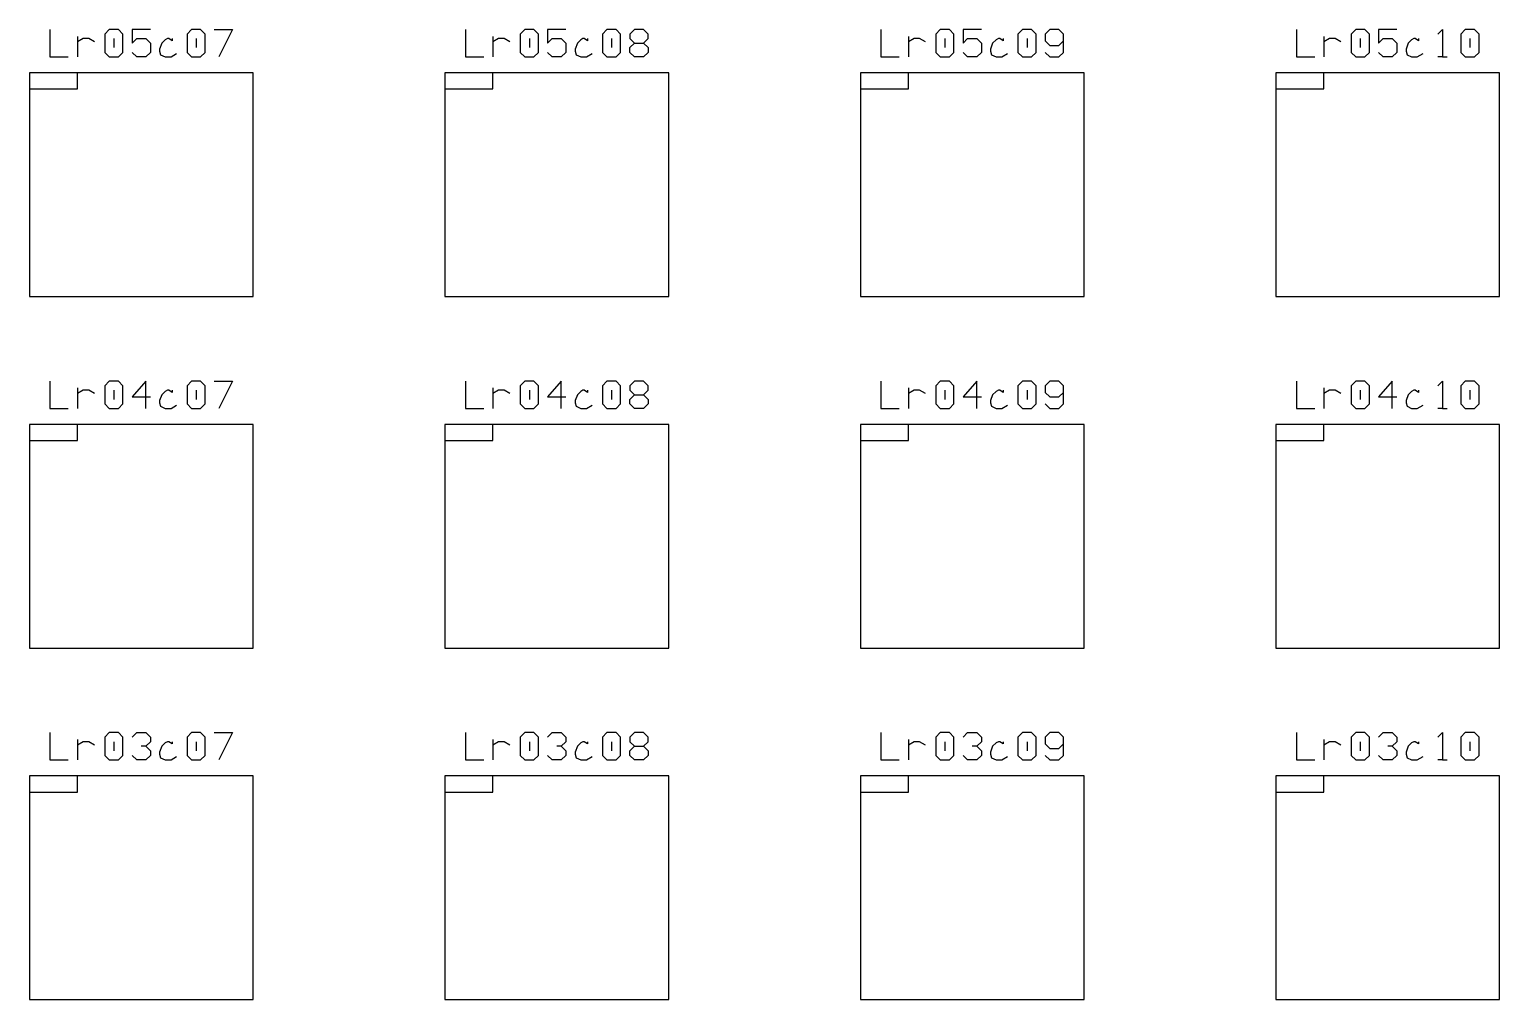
# Model space of a CAD drawing. Extents: x 0.09 to 4.46, y 0.02 to 2.61.
# Drawn here: x 2.183 to 3.089, y 1.329 to 1.926 of the extents above; entities that cross this region are included whole.
import ezdxf

# ---------------------------------------------------------------- set-up
doc = ezdxf.new("R2010")
doc.units = 0
doc.layers.get('0').update_dxf_attribs({"linetype": 'CONTINUOUS'})

msp = doc.modelspace()

# ---------------------------------------------------------------- linework, layer by layer
at = {"color": 0}
for p, q in [((2.19569, 1.92638), (2.19569, 1.90944)), ((2.21263, 1.9221), (2.21263, 1.90944)), ((2.2161, 1.92068), (2.21263, 1.91863)), ((2.21957, 1.92068), (2.2161, 1.92068)), ((2.22319, 1.91863), (2.21957, 1.92068)), ((2.23221, 1.92638), (2.22944, 1.92344)), ((2.22944, 1.92344), (2.22944, 1.91222)), ((2.2379, 1.92638), (2.23221, 1.92638)), ((2.23514, 1.92068), (2.23514, 1.91515)), ((2.24067, 1.92344), (2.2379, 1.92638)), ((2.24067, 1.91222), (2.24067, 1.92344)), ((2.25765, 1.92638), (2.24636, 1.92638)), ((2.24636, 1.92638), (2.24636, 1.91792)), ((2.24636, 1.91792), (2.24918, 1.92068)), ((2.24918, 1.92068), (2.25472, 1.92068)), ((2.25472, 1.92068), (2.25765, 1.91792)), ((2.26665, 1.91997), (2.2646, 1.91792)), ((2.26818, 1.92068), (2.26665, 1.91997)), ((2.26887, 1.92068), (2.26818, 1.92068)), ((2.271, 1.91932), (2.26887, 1.92068)), ((2.271, 1.92068), (2.271, 1.91932)), ((2.28293, 1.92638), (2.28017, 1.92344)), ((2.28017, 1.92344), (2.28017, 1.91222)), ((2.28847, 1.92638), (2.28293, 1.92638)), ((2.28569, 1.92068), (2.28569, 1.91515)), ((2.29139, 1.92344), (2.28847, 1.92638)), ((2.29139, 1.91222), (2.29139, 1.92344)), ((2.29693, 1.92638), (2.30821, 1.92638)), ((2.30821, 1.92638), (2.29969, 1.90944)), ((2.45167, 1.92638), (2.45167, 1.90944)), ((2.46847, 1.9221), (2.46847, 1.90944)), ((2.47206, 1.92068), (2.46847, 1.91863)), ((2.47553, 1.92068), (2.47206, 1.92068)), ((2.479, 1.91863), (2.47553, 1.92068)), ((2.48817, 1.92638), (2.4854, 1.92344)), ((2.4854, 1.92344), (2.4854, 1.91222)), ((2.49376, 1.92638), (2.48817, 1.92638)), ((2.491, 1.92068), (2.491, 1.91515)), ((2.49669, 1.92344), (2.49376, 1.92638)), ((2.49669, 1.91222), (2.49669, 1.92344)), ((2.51346, 1.92638), (2.50222, 1.92638)), ((2.50222, 1.92638), (2.50222, 1.91792)), ((2.50222, 1.91792), (2.50499, 1.92068)), ((2.50499, 1.92068), (2.51069, 1.92068)), ((2.51069, 1.92068), (2.51346, 1.91792)), ((2.52262, 1.91997), (2.52056, 1.91792)), ((2.52403, 1.92068), (2.52262, 1.91997)), ((2.52474, 1.92068), (2.52403, 1.92068)), ((2.52681, 1.91932), (2.52474, 1.92068)), ((2.52681, 1.92068), (2.52681, 1.91932)), ((2.53874, 1.92638), (2.53597, 1.92344)), ((2.53597, 1.92344), (2.53597, 1.91222)), ((2.54443, 1.92638), (2.53874, 1.92638)), ((2.54167, 1.92068), (2.54167, 1.91515)), ((2.54719, 1.92344), (2.54443, 1.92638)), ((2.54719, 1.91222), (2.54719, 1.92344)), ((2.55572, 1.92638), (2.5529, 1.92344)), ((2.5529, 1.92344), (2.5529, 1.92068)), ((2.5529, 1.92068), (2.55572, 1.91792)), ((2.56125, 1.92638), (2.55572, 1.92638)), ((2.56418, 1.92344), (2.56125, 1.92638)), ((2.56125, 1.91792), (2.56418, 1.92068)), ((2.56418, 1.92068), (2.56418, 1.92344)), ((2.70751, 1.92638), (2.70751, 1.90944)), ((2.72444, 1.9221), (2.72444, 1.90944)), ((2.72792, 1.92068), (2.72444, 1.91863)), ((2.73139, 1.92068), (2.72792, 1.92068)), ((2.73503, 1.91863), (2.73139, 1.92068)), ((2.74403, 1.92638), (2.74126, 1.92344)), ((2.74126, 1.92344), (2.74126, 1.91222)), ((2.74972, 1.92638), (2.74403, 1.92638)), ((2.74696, 1.92068), (2.74696, 1.91515)), ((2.7525, 1.92344), (2.74972, 1.92638)), ((2.7525, 1.91222), (2.7525, 1.92344)), ((2.76942, 1.92638), (2.75819, 1.92638)), ((2.75819, 1.92638), (2.75819, 1.91792)), ((2.75819, 1.91792), (2.76096, 1.92068)), ((2.76096, 1.92068), (2.76654, 1.92068)), ((2.76654, 1.92068), (2.76942, 1.91792)), ((2.7786, 1.91997), (2.77636, 1.91792)), ((2.78, 1.92068), (2.7786, 1.91997)), ((2.78071, 1.92068), (2.78, 1.92068)), ((2.78276, 1.91932), (2.78071, 1.92068)), ((2.78276, 1.92068), (2.78276, 1.91932)), ((2.79471, 1.92638), (2.79194, 1.92344)), ((2.79194, 1.92344), (2.79194, 1.91222)), ((2.80029, 1.92638), (2.79471, 1.92638)), ((2.79753, 1.92068), (2.79753, 1.91515)), ((2.80317, 1.92344), (2.80029, 1.92638)), ((2.80317, 1.91222), (2.80317, 1.92344)), ((2.81153, 1.92638), (2.80875, 1.92344)), ((2.80875, 1.92344), (2.80875, 1.91932)), ((2.81722, 1.92638), (2.81153, 1.92638)), ((2.81999, 1.92344), (2.81722, 1.92638)), ((2.81999, 1.91222), (2.81999, 1.92344)), ((2.96349, 1.92638), (2.96349, 1.90944)), ((2.98025, 1.9221), (2.98025, 1.90944)), ((2.98389, 1.92068), (2.98025, 1.91863)), ((2.98736, 1.92068), (2.98389, 1.92068)), ((2.99083, 1.91863), (2.98736, 1.92068)), ((3, 1.92638), (2.99724, 1.92344)), ((2.99724, 1.92344), (2.99724, 1.91222)), ((3.00553, 1.92638), (3, 1.92638)), ((3.00276, 1.92068), (3.00276, 1.91515)), ((3.00846, 1.92344), (3.00553, 1.92638)), ((3.00846, 1.91222), (3.00846, 1.92344)), ((3.02528, 1.92638), (3.01406, 1.92638)), ((3.01406, 1.92638), (3.01406, 1.91792)), ((3.01406, 1.91792), (3.01682, 1.92068)), ((3.01682, 1.92068), (3.02251, 1.92068)), ((3.02251, 1.92068), (3.02528, 1.91792)), ((3.03444, 1.91997), (3.03233, 1.91792)), ((3.03581, 1.92068), (3.03444, 1.91997)), ((3.03651, 1.92068), (3.03581, 1.92068)), ((3.03863, 1.91932), (3.03651, 1.92068)), ((3.03863, 1.92068), (3.03863, 1.91932)), ((3.05057, 1.92344), (3.0535, 1.92638)), ((3.0535, 1.92638), (3.0535, 1.90944)), ((3.06749, 1.92638), (3.06472, 1.92344)), ((3.06472, 1.92344), (3.06472, 1.91222)), ((3.07308, 1.92638), (3.06749, 1.92638)), ((3.07026, 1.92068), (3.07026, 1.91515)), ((3.07596, 1.92344), (3.07308, 1.92638)), ((3.07596, 1.91222), (3.07596, 1.92344)), ((2.22944, 1.91222), (2.23221, 1.90944)), ((2.2379, 1.90944), (2.24067, 1.91222)), ((2.24918, 1.90944), (2.24636, 1.91222)), ((2.25765, 1.91222), (2.25472, 1.90944)), ((2.25765, 1.91792), (2.25765, 1.91222)), ((2.2646, 1.91792), (2.26318, 1.91428)), ((2.26318, 1.91428), (2.26318, 1.91292)), ((2.26318, 1.91292), (2.26389, 1.91081)), ((2.26389, 1.91081), (2.26665, 1.90944)), ((2.27029, 1.90944), (2.27376, 1.91151)), ((2.28017, 1.91222), (2.28293, 1.90944)), ((2.28847, 1.90944), (2.29139, 1.91222)), ((2.4854, 1.91222), (2.48817, 1.90944)), ((2.49376, 1.90944), (2.49669, 1.91222)), ((2.50499, 1.90944), (2.50222, 1.91222)), ((2.51346, 1.91222), (2.51069, 1.90944)), ((2.51346, 1.91792), (2.51346, 1.91222)), ((2.52056, 1.91792), (2.51915, 1.91428)), ((2.51915, 1.91428), (2.51915, 1.91292)), ((2.51915, 1.91292), (2.51986, 1.91081)), ((2.51986, 1.91081), (2.52262, 1.90944)), ((2.5261, 1.90944), (2.52974, 1.91151)), ((2.53597, 1.91222), (2.53874, 1.90944)), ((2.54443, 1.90944), (2.54719, 1.91222)), ((2.5529, 1.91515), (2.55572, 1.91792)), ((2.5529, 1.91222), (2.5529, 1.91515)), ((2.55572, 1.90944), (2.5529, 1.91222)), ((2.55572, 1.91792), (2.56125, 1.91792)), ((2.56125, 1.91792), (2.56418, 1.91515)), ((2.56418, 1.91222), (2.56125, 1.90944)), ((2.56418, 1.91515), (2.56418, 1.91222)), ((2.74126, 1.91222), (2.74403, 1.90944)), ((2.74972, 1.90944), (2.7525, 1.91222)), ((2.76096, 1.90944), (2.75819, 1.91222)), ((2.76942, 1.91222), (2.76654, 1.90944)), ((2.76942, 1.91792), (2.76942, 1.91222)), ((2.77636, 1.91792), (2.77501, 1.91428)), ((2.77501, 1.91428), (2.77501, 1.91292)), ((2.77501, 1.91292), (2.77572, 1.91081)), ((2.77572, 1.91081), (2.7786, 1.90944)), ((2.78207, 1.90944), (2.78554, 1.91151)), ((2.79194, 1.91222), (2.79471, 1.90944)), ((2.80029, 1.90944), (2.80317, 1.91222)), ((2.80875, 1.91932), (2.81153, 1.9165)), ((2.80875, 1.91222), (2.81153, 1.90944)), ((2.81153, 1.9165), (2.81722, 1.9165)), ((2.81722, 1.9165), (2.81999, 1.91932)), ((2.81722, 1.90944), (2.81999, 1.91222)), ((2.99724, 1.91222), (3, 1.90944)), ((3.00553, 1.90944), (3.00846, 1.91222)), ((3.01682, 1.90944), (3.01406, 1.91222)), ((3.02528, 1.91222), (3.02251, 1.90944)), ((3.02528, 1.91792), (3.02528, 1.91222)), ((3.03233, 1.91792), (3.03097, 1.91428)), ((3.03097, 1.91428), (3.03097, 1.91292)), ((3.03097, 1.91292), (3.03168, 1.91081)), ((3.03168, 1.91081), (3.03444, 1.90944)), ((3.03792, 1.90944), (3.0415, 1.91151)), ((3.06472, 1.91222), (3.06749, 1.90944)), ((3.07308, 1.90944), (3.07596, 1.91222)), ((2.19569, 1.90944), (2.20692, 1.90944)), ((2.23221, 1.90944), (2.2379, 1.90944)), ((2.25472, 1.90944), (2.24918, 1.90944)), ((2.26665, 1.90944), (2.27029, 1.90944)), ((2.28293, 1.90944), (2.28847, 1.90944)), ((2.45167, 1.90944), (2.46289, 1.90944)), ((2.48817, 1.90944), (2.49376, 1.90944)), ((2.51069, 1.90944), (2.50499, 1.90944)), ((2.52262, 1.90944), (2.5261, 1.90944)), ((2.53874, 1.90944), (2.54443, 1.90944)), ((2.56125, 1.90944), (2.55572, 1.90944)), ((2.70751, 1.90944), (2.71875, 1.90944)), ((2.74403, 1.90944), (2.74972, 1.90944)), ((2.76654, 1.90944), (2.76096, 1.90944)), ((2.7786, 1.90944), (2.78207, 1.90944)), ((2.79471, 1.90944), (2.80029, 1.90944)), ((2.81153, 1.90944), (2.81722, 1.90944)), ((2.96349, 1.90944), (2.97472, 1.90944)), ((3, 1.90944), (3.00553, 1.90944)), ((3.02251, 1.90944), (3.01682, 1.90944)), ((3.03444, 1.90944), (3.03792, 1.90944)), ((3.0535, 1.90944), (3.05057, 1.90944)), ((3.0535, 1.90944), (3.05626, 1.90944)), ((3.06749, 1.90944), (3.07308, 1.90944)), ((2.32086, 1.89958), (2.18306, 1.89958)), ((2.18306, 1.89958), (2.18306, 1.76183)), ((2.21263, 1.89958), (2.18306, 1.89958)), ((2.18306, 1.89958), (2.18306, 1.88971)), ((2.21263, 1.88971), (2.21263, 1.89958)), ((2.32086, 1.76183), (2.32086, 1.89958)), ((2.57682, 1.89958), (2.43901, 1.89958)), ((2.43901, 1.89958), (2.43901, 1.76183)), ((2.46847, 1.89958), (2.43901, 1.89958)), ((2.43901, 1.89958), (2.43901, 1.88971)), ((2.46847, 1.88971), (2.46847, 1.89958)), ((2.57682, 1.76183), (2.57682, 1.89958)), ((2.83263, 1.89958), (2.69488, 1.89958)), ((2.69488, 1.89958), (2.69488, 1.76183)), ((2.72444, 1.89958), (2.69488, 1.89958)), ((2.69488, 1.89958), (2.69488, 1.88971)), ((2.72444, 1.88971), (2.72444, 1.89958)), ((2.83263, 1.76183), (2.83263, 1.89958)), ((3.0886, 1.89958), (2.95085, 1.89958)), ((2.95085, 1.89958), (2.95085, 1.76183)), ((2.98025, 1.89958), (2.95085, 1.89958)), ((2.95085, 1.89958), (2.95085, 1.88971)), ((2.98025, 1.88971), (2.98025, 1.89958)), ((3.0886, 1.76183), (3.0886, 1.89958)), ((2.18306, 1.88971), (2.19775, 1.88971)), ((2.19775, 1.88971), (2.21263, 1.88971)), ((2.43901, 1.88971), (2.45378, 1.88971)), ((2.45378, 1.88971), (2.46847, 1.88971)), ((2.69488, 1.88971), (2.70958, 1.88971)), ((2.70958, 1.88971), (2.72444, 1.88971)), ((2.95085, 1.88971), (2.96556, 1.88971)), ((2.96556, 1.88971), (2.98025, 1.88971)), ((2.18306, 1.76183), (2.25196, 1.76183)), ((2.25196, 1.76183), (2.32086, 1.76183)), ((2.43901, 1.76183), (2.50792, 1.76183)), ((2.50792, 1.76183), (2.57682, 1.76183)), ((2.69488, 1.76183), (2.76372, 1.76183)), ((2.76372, 1.76183), (2.83263, 1.76183)), ((2.95085, 1.76183), (3.01975, 1.76183)), ((3.01975, 1.76183), (3.0886, 1.76183)), ((2.19569, 1.70975), (2.19569, 1.69293)), ((2.21263, 1.70557), (2.21263, 1.69293)), ((2.2161, 1.70415), (2.21263, 1.7021)), ((2.21957, 1.70415), (2.2161, 1.70415)), ((2.22319, 1.7021), (2.21957, 1.70415)), ((2.23221, 1.70975), (2.22944, 1.70692)), ((2.22944, 1.70692), (2.22944, 1.69569)), ((2.2379, 1.70975), (2.23221, 1.70975)), ((2.23514, 1.70415), (2.23514, 1.69846)), ((2.24067, 1.70692), (2.2379, 1.70975)), ((2.24067, 1.69569), (2.24067, 1.70692)), ((2.25472, 1.70975), (2.24636, 1.69997)), ((2.25472, 1.69293), (2.25472, 1.70975)), ((2.26665, 1.70344), (2.2646, 1.70139)), ((2.26818, 1.70415), (2.26665, 1.70344)), ((2.26887, 1.70415), (2.26818, 1.70415)), ((2.271, 1.70281), (2.26887, 1.70415)), ((2.271, 1.70415), (2.271, 1.70281)), ((2.28293, 1.70975), (2.28017, 1.70692)), ((2.28017, 1.70692), (2.28017, 1.69569)), ((2.28847, 1.70975), (2.28293, 1.70975)), ((2.28569, 1.70415), (2.28569, 1.69846)), ((2.29139, 1.70692), (2.28847, 1.70975)), ((2.29139, 1.69569), (2.29139, 1.70692)), ((2.29693, 1.70975), (2.30821, 1.70975)), ((2.30821, 1.70975), (2.29969, 1.69293)), ((2.45167, 1.70975), (2.45167, 1.69293)), ((2.46847, 1.70557), (2.46847, 1.69293)), ((2.47206, 1.70415), (2.46847, 1.7021)), ((2.47553, 1.70415), (2.47206, 1.70415)), ((2.479, 1.7021), (2.47553, 1.70415)), ((2.48817, 1.70975), (2.4854, 1.70692)), ((2.4854, 1.70692), (2.4854, 1.69569)), ((2.49376, 1.70975), (2.48817, 1.70975)), ((2.491, 1.70415), (2.491, 1.69846)), ((2.49669, 1.70692), (2.49376, 1.70975)), ((2.49669, 1.69569), (2.49669, 1.70692)), ((2.51069, 1.70975), (2.50222, 1.69997)), ((2.51069, 1.69293), (2.51069, 1.70975)), ((2.52262, 1.70344), (2.52056, 1.70139)), ((2.52403, 1.70415), (2.52262, 1.70344)), ((2.52474, 1.70415), (2.52403, 1.70415)), ((2.52681, 1.70281), (2.52474, 1.70415)), ((2.52681, 1.70415), (2.52681, 1.70281)), ((2.53874, 1.70975), (2.53597, 1.70692)), ((2.53597, 1.70692), (2.53597, 1.69569)), ((2.54443, 1.70975), (2.53874, 1.70975)), ((2.54167, 1.70415), (2.54167, 1.69846)), ((2.54719, 1.70692), (2.54443, 1.70975)), ((2.54719, 1.69569), (2.54719, 1.70692)), ((2.55572, 1.70975), (2.5529, 1.70692)), ((2.5529, 1.70692), (2.5529, 1.70415)), ((2.5529, 1.70415), (2.55572, 1.70139)), ((2.56125, 1.70975), (2.55572, 1.70975)), ((2.56418, 1.70692), (2.56125, 1.70975)), ((2.56125, 1.70139), (2.56418, 1.70415)), ((2.56418, 1.70415), (2.56418, 1.70692)), ((2.70751, 1.70975), (2.70751, 1.69293)), ((2.72444, 1.70557), (2.72444, 1.69293)), ((2.72792, 1.70415), (2.72444, 1.7021)), ((2.73139, 1.70415), (2.72792, 1.70415)), ((2.73503, 1.7021), (2.73139, 1.70415)), ((2.74403, 1.70975), (2.74126, 1.70692)), ((2.74126, 1.70692), (2.74126, 1.69569)), ((2.74972, 1.70975), (2.74403, 1.70975)), ((2.74696, 1.70415), (2.74696, 1.69846)), ((2.7525, 1.70692), (2.74972, 1.70975)), ((2.7525, 1.69569), (2.7525, 1.70692)), ((2.76654, 1.70975), (2.75819, 1.69997)), ((2.76654, 1.69293), (2.76654, 1.70975)), ((2.7786, 1.70344), (2.77636, 1.70139)), ((2.78, 1.70415), (2.7786, 1.70344)), ((2.78071, 1.70415), (2.78, 1.70415)), ((2.78276, 1.70281), (2.78071, 1.70415)), ((2.78276, 1.70415), (2.78276, 1.70281)), ((2.79471, 1.70975), (2.79194, 1.70692)), ((2.79194, 1.70692), (2.79194, 1.69569)), ((2.80029, 1.70975), (2.79471, 1.70975)), ((2.79753, 1.70415), (2.79753, 1.69846)), ((2.80317, 1.70692), (2.80029, 1.70975)), ((2.80317, 1.69569), (2.80317, 1.70692)), ((2.81153, 1.70975), (2.80875, 1.70692)), ((2.80875, 1.70692), (2.80875, 1.70281)), ((2.80875, 1.70281), (2.81153, 1.69997)), ((2.81722, 1.70975), (2.81153, 1.70975)), ((2.81999, 1.70692), (2.81722, 1.70975)), ((2.81722, 1.69997), (2.81999, 1.70281)), ((2.81999, 1.69569), (2.81999, 1.70692)), ((2.96349, 1.70975), (2.96349, 1.69293)), ((2.98025, 1.70557), (2.98025, 1.69293)), ((2.98389, 1.70415), (2.98025, 1.7021)), ((2.98736, 1.70415), (2.98389, 1.70415)), ((2.99083, 1.7021), (2.98736, 1.70415)), ((3, 1.70975), (2.99724, 1.70692)), ((2.99724, 1.70692), (2.99724, 1.69569)), ((3.00553, 1.70975), (3, 1.70975)), ((3.00276, 1.70415), (3.00276, 1.69846)), ((3.00846, 1.70692), (3.00553, 1.70975)), ((3.00846, 1.69569), (3.00846, 1.70692)), ((3.02251, 1.70975), (3.01406, 1.69997)), ((3.02251, 1.69293), (3.02251, 1.70975)), ((3.03444, 1.70344), (3.03233, 1.70139)), ((3.03581, 1.70415), (3.03444, 1.70344)), ((3.03651, 1.70415), (3.03581, 1.70415)), ((3.03863, 1.70281), (3.03651, 1.70415)), ((3.03863, 1.70415), (3.03863, 1.70281)), ((3.05057, 1.70692), (3.0535, 1.70975)), ((3.0535, 1.70975), (3.0535, 1.69293)), ((3.06749, 1.70975), (3.06472, 1.70692)), ((3.06472, 1.70692), (3.06472, 1.69569)), ((3.07308, 1.70975), (3.06749, 1.70975)), ((3.07026, 1.70415), (3.07026, 1.69846)), ((3.07596, 1.70692), (3.07308, 1.70975)), ((3.07596, 1.69569), (3.07596, 1.70692)), ((2.22944, 1.69569), (2.23221, 1.69293)), ((2.2379, 1.69293), (2.24067, 1.69569)), ((2.24636, 1.69997), (2.25765, 1.69997)), ((2.2646, 1.70139), (2.26318, 1.69775)), ((2.26318, 1.69775), (2.26318, 1.6964)), ((2.26318, 1.6964), (2.26389, 1.69428)), ((2.26389, 1.69428), (2.26665, 1.69293)), ((2.27029, 1.69293), (2.27376, 1.69499)), ((2.28017, 1.69569), (2.28293, 1.69293)), ((2.28847, 1.69293), (2.29139, 1.69569)), ((2.4854, 1.69569), (2.48817, 1.69293)), ((2.49376, 1.69293), (2.49669, 1.69569)), ((2.50222, 1.69997), (2.51346, 1.69997)), ((2.52056, 1.70139), (2.51915, 1.69775)), ((2.51915, 1.69775), (2.51915, 1.6964)), ((2.51915, 1.6964), (2.51986, 1.69428)), ((2.51986, 1.69428), (2.52262, 1.69293)), ((2.5261, 1.69293), (2.52974, 1.69499)), ((2.53597, 1.69569), (2.53874, 1.69293)), ((2.54443, 1.69293), (2.54719, 1.69569)), ((2.5529, 1.69846), (2.55572, 1.70139)), ((2.5529, 1.69569), (2.5529, 1.69846)), ((2.55572, 1.69293), (2.5529, 1.69569)), ((2.55572, 1.70139), (2.56125, 1.70139)), ((2.56125, 1.70139), (2.56418, 1.69846)), ((2.56418, 1.69569), (2.56125, 1.69293)), ((2.56418, 1.69846), (2.56418, 1.69569)), ((2.74126, 1.69569), (2.74403, 1.69293)), ((2.74972, 1.69293), (2.7525, 1.69569)), ((2.75819, 1.69997), (2.76942, 1.69997)), ((2.77636, 1.70139), (2.77501, 1.69775)), ((2.77501, 1.69775), (2.77501, 1.6964)), ((2.77501, 1.6964), (2.77572, 1.69428)), ((2.77572, 1.69428), (2.7786, 1.69293)), ((2.78207, 1.69293), (2.78554, 1.69499)), ((2.79194, 1.69569), (2.79471, 1.69293)), ((2.80029, 1.69293), (2.80317, 1.69569)), ((2.80875, 1.69569), (2.81153, 1.69293)), ((2.81153, 1.69997), (2.81722, 1.69997)), ((2.81722, 1.69293), (2.81999, 1.69569)), ((2.99724, 1.69569), (3, 1.69293)), ((3.00553, 1.69293), (3.00846, 1.69569)), ((3.01406, 1.69997), (3.02528, 1.69997)), ((3.03233, 1.70139), (3.03097, 1.69775)), ((3.03097, 1.69775), (3.03097, 1.6964)), ((3.03097, 1.6964), (3.03168, 1.69428)), ((3.03168, 1.69428), (3.03444, 1.69293)), ((3.03792, 1.69293), (3.0415, 1.69499)), ((3.06472, 1.69569), (3.06749, 1.69293)), ((3.07308, 1.69293), (3.07596, 1.69569)), ((2.19569, 1.69293), (2.20692, 1.69293)), ((2.23221, 1.69293), (2.2379, 1.69293)), ((2.26665, 1.69293), (2.27029, 1.69293)), ((2.28293, 1.69293), (2.28847, 1.69293)), ((2.45167, 1.69293), (2.46289, 1.69293)), ((2.48817, 1.69293), (2.49376, 1.69293)), ((2.52262, 1.69293), (2.5261, 1.69293)), ((2.53874, 1.69293), (2.54443, 1.69293)), ((2.56125, 1.69293), (2.55572, 1.69293)), ((2.70751, 1.69293), (2.71875, 1.69293)), ((2.74403, 1.69293), (2.74972, 1.69293)), ((2.7786, 1.69293), (2.78207, 1.69293)), ((2.79471, 1.69293), (2.80029, 1.69293)), ((2.81153, 1.69293), (2.81722, 1.69293)), ((2.96349, 1.69293), (2.97472, 1.69293)), ((3, 1.69293), (3.00553, 1.69293)), ((3.03444, 1.69293), (3.03792, 1.69293)), ((3.0535, 1.69293), (3.05057, 1.69293)), ((3.0535, 1.69293), (3.05626, 1.69293)), ((3.06749, 1.69293), (3.07308, 1.69293)), ((2.32086, 1.68306), (2.18306, 1.68306)), ((2.18306, 1.68306), (2.18306, 1.54531)), ((2.21263, 1.68306), (2.18306, 1.68306)), ((2.18306, 1.68306), (2.18306, 1.67318)), ((2.21263, 1.67318), (2.21263, 1.68306)), ((2.32086, 1.54531), (2.32086, 1.68306)), ((2.57682, 1.68306), (2.43901, 1.68306)), ((2.43901, 1.68306), (2.43901, 1.54531)), ((2.46847, 1.68306), (2.43901, 1.68306)), ((2.43901, 1.68306), (2.43901, 1.67318)), ((2.46847, 1.67318), (2.46847, 1.68306)), ((2.57682, 1.54531), (2.57682, 1.68306)), ((2.83263, 1.68306), (2.69488, 1.68306)), ((2.69488, 1.68306), (2.69488, 1.54531)), ((2.72444, 1.68306), (2.69488, 1.68306)), ((2.69488, 1.68306), (2.69488, 1.67318)), ((2.72444, 1.67318), (2.72444, 1.68306)), ((2.83263, 1.54531), (2.83263, 1.68306)), ((3.0886, 1.68306), (2.95085, 1.68306)), ((2.95085, 1.68306), (2.95085, 1.54531)), ((2.98025, 1.68306), (2.95085, 1.68306)), ((2.95085, 1.68306), (2.95085, 1.67318)), ((2.98025, 1.67318), (2.98025, 1.68306)), ((3.0886, 1.54531), (3.0886, 1.68306)), ((2.18306, 1.67318), (2.19775, 1.67318)), ((2.19775, 1.67318), (2.21263, 1.67318)), ((2.43901, 1.67318), (2.45378, 1.67318)), ((2.45378, 1.67318), (2.46847, 1.67318)), ((2.69488, 1.67318), (2.70958, 1.67318)), ((2.70958, 1.67318), (2.72444, 1.67318)), ((2.95085, 1.67318), (2.96556, 1.67318)), ((2.96556, 1.67318), (2.98025, 1.67318)), ((2.18306, 1.54531), (2.25196, 1.54531)), ((2.25196, 1.54531), (2.32086, 1.54531)), ((2.43901, 1.54531), (2.50792, 1.54531)), ((2.50792, 1.54531), (2.57682, 1.54531)), ((2.69488, 1.54531), (2.76372, 1.54531)), ((2.76372, 1.54531), (2.83263, 1.54531)), ((2.95085, 1.54531), (3.01975, 1.54531)), ((3.01975, 1.54531), (3.0886, 1.54531)), ((2.19569, 1.49322), (2.19569, 1.4764)), ((2.21263, 1.48904), (2.21263, 1.4764)), ((2.2161, 1.48763), (2.21263, 1.48557)), ((2.21957, 1.48763), (2.2161, 1.48763)), ((2.22319, 1.48557), (2.21957, 1.48763)), ((2.23221, 1.49322), (2.22944, 1.4904)), ((2.22944, 1.4904), (2.22944, 1.47917)), ((2.2379, 1.49322), (2.23221, 1.49322)), ((2.23514, 1.48763), (2.23514, 1.48193)), ((2.24067, 1.4904), (2.2379, 1.49322)), ((2.24067, 1.47917), (2.24067, 1.4904)), ((2.24636, 1.4904), (2.24918, 1.49322)), ((2.24918, 1.49322), (2.25472, 1.49322)), ((2.25472, 1.49322), (2.25765, 1.4904)), ((2.25765, 1.48763), (2.25472, 1.48486)), ((2.25765, 1.4904), (2.25765, 1.48763)), ((2.26665, 1.48693), (2.2646, 1.48486)), ((2.26818, 1.48763), (2.26665, 1.48693)), ((2.26887, 1.48763), (2.26818, 1.48763)), ((2.271, 1.48628), (2.26887, 1.48763)), ((2.271, 1.48763), (2.271, 1.48628)), ((2.28293, 1.49322), (2.28017, 1.4904)), ((2.28017, 1.4904), (2.28017, 1.47917)), ((2.28847, 1.49322), (2.28293, 1.49322)), ((2.28569, 1.48763), (2.28569, 1.48193)), ((2.29139, 1.4904), (2.28847, 1.49322)), ((2.29139, 1.47917), (2.29139, 1.4904)), ((2.29693, 1.49322), (2.30821, 1.49322)), ((2.30821, 1.49322), (2.29969, 1.4764)), ((2.45167, 1.49322), (2.45167, 1.4764)), ((2.46847, 1.48904), (2.46847, 1.4764)), ((2.47206, 1.48763), (2.46847, 1.48557)), ((2.47553, 1.48763), (2.47206, 1.48763)), ((2.479, 1.48557), (2.47553, 1.48763)), ((2.48817, 1.49322), (2.4854, 1.4904)), ((2.4854, 1.4904), (2.4854, 1.47917)), ((2.49376, 1.49322), (2.48817, 1.49322)), ((2.491, 1.48763), (2.491, 1.48193)), ((2.49669, 1.4904), (2.49376, 1.49322)), ((2.49669, 1.47917), (2.49669, 1.4904)), ((2.50222, 1.4904), (2.50499, 1.49322)), ((2.50499, 1.49322), (2.51069, 1.49322)), ((2.51069, 1.49322), (2.51346, 1.4904)), ((2.51346, 1.48763), (2.51069, 1.48486)), ((2.51346, 1.4904), (2.51346, 1.48763)), ((2.52262, 1.48693), (2.52056, 1.48486)), ((2.52403, 1.48763), (2.52262, 1.48693)), ((2.52474, 1.48763), (2.52403, 1.48763)), ((2.52681, 1.48628), (2.52474, 1.48763)), ((2.52681, 1.48763), (2.52681, 1.48628)), ((2.53874, 1.49322), (2.53597, 1.4904)), ((2.53597, 1.4904), (2.53597, 1.47917)), ((2.54443, 1.49322), (2.53874, 1.49322)), ((2.54167, 1.48763), (2.54167, 1.48193)), ((2.54719, 1.4904), (2.54443, 1.49322)), ((2.54719, 1.47917), (2.54719, 1.4904)), ((2.55572, 1.49322), (2.5529, 1.4904)), ((2.5529, 1.4904), (2.5529, 1.48763)), ((2.5529, 1.48763), (2.55572, 1.48486)), ((2.56125, 1.49322), (2.55572, 1.49322)), ((2.56418, 1.4904), (2.56125, 1.49322)), ((2.56125, 1.48486), (2.56418, 1.48763)), ((2.56418, 1.48763), (2.56418, 1.4904)), ((2.70751, 1.49322), (2.70751, 1.4764)), ((2.72444, 1.48904), (2.72444, 1.4764)), ((2.72792, 1.48763), (2.72444, 1.48557)), ((2.73139, 1.48763), (2.72792, 1.48763)), ((2.73503, 1.48557), (2.73139, 1.48763)), ((2.74403, 1.49322), (2.74126, 1.4904)), ((2.74126, 1.4904), (2.74126, 1.47917)), ((2.74972, 1.49322), (2.74403, 1.49322)), ((2.74696, 1.48763), (2.74696, 1.48193)), ((2.7525, 1.4904), (2.74972, 1.49322)), ((2.7525, 1.47917), (2.7525, 1.4904)), ((2.75819, 1.4904), (2.76096, 1.49322)), ((2.76096, 1.49322), (2.76654, 1.49322)), ((2.76654, 1.49322), (2.76942, 1.4904)), ((2.76942, 1.48763), (2.76654, 1.48486)), ((2.76942, 1.4904), (2.76942, 1.48763)), ((2.7786, 1.48693), (2.77636, 1.48486)), ((2.78, 1.48763), (2.7786, 1.48693)), ((2.78071, 1.48763), (2.78, 1.48763)), ((2.78276, 1.48628), (2.78071, 1.48763)), ((2.78276, 1.48763), (2.78276, 1.48628)), ((2.79471, 1.49322), (2.79194, 1.4904)), ((2.79194, 1.4904), (2.79194, 1.47917)), ((2.80029, 1.49322), (2.79471, 1.49322)), ((2.79753, 1.48763), (2.79753, 1.48193)), ((2.80317, 1.4904), (2.80029, 1.49322)), ((2.80317, 1.47917), (2.80317, 1.4904)), ((2.81153, 1.49322), (2.80875, 1.4904)), ((2.80875, 1.4904), (2.80875, 1.48628)), ((2.80875, 1.48628), (2.81153, 1.48346)), ((2.81722, 1.49322), (2.81153, 1.49322)), ((2.81999, 1.4904), (2.81722, 1.49322)), ((2.81722, 1.48346), (2.81999, 1.48628)), ((2.81999, 1.47917), (2.81999, 1.4904)), ((2.96349, 1.49322), (2.96349, 1.4764)), ((2.98025, 1.48904), (2.98025, 1.4764)), ((2.98389, 1.48763), (2.98025, 1.48557)), ((2.98736, 1.48763), (2.98389, 1.48763)), ((2.99083, 1.48557), (2.98736, 1.48763)), ((3, 1.49322), (2.99724, 1.4904)), ((2.99724, 1.4904), (2.99724, 1.47917)), ((3.00553, 1.49322), (3, 1.49322)), ((3.00276, 1.48763), (3.00276, 1.48193)), ((3.00846, 1.4904), (3.00553, 1.49322)), ((3.00846, 1.47917), (3.00846, 1.4904)), ((3.01406, 1.4904), (3.01682, 1.49322)), ((3.01682, 1.49322), (3.02251, 1.49322)), ((3.02251, 1.49322), (3.02528, 1.4904)), ((3.02528, 1.48763), (3.02251, 1.48486)), ((3.02528, 1.4904), (3.02528, 1.48763)), ((3.03444, 1.48693), (3.03233, 1.48486)), ((3.03581, 1.48763), (3.03444, 1.48693)), ((3.03651, 1.48763), (3.03581, 1.48763)), ((3.03863, 1.48628), (3.03651, 1.48763)), ((3.03863, 1.48763), (3.03863, 1.48628)), ((3.05057, 1.4904), (3.0535, 1.49322)), ((3.0535, 1.49322), (3.0535, 1.4764)), ((3.06749, 1.49322), (3.06472, 1.4904)), ((3.06472, 1.4904), (3.06472, 1.47917)), ((3.07308, 1.49322), (3.06749, 1.49322)), ((3.07026, 1.48763), (3.07026, 1.48193)), ((3.07596, 1.4904), (3.07308, 1.49322)), ((3.07596, 1.47917), (3.07596, 1.4904)), ((2.19569, 1.4764), (2.20692, 1.4764)), ((2.22944, 1.47917), (2.23221, 1.4764)), ((2.23221, 1.4764), (2.2379, 1.4764)), ((2.2379, 1.4764), (2.24067, 1.47917)), ((2.24918, 1.4764), (2.24636, 1.47917)), ((2.25472, 1.4764), (2.24918, 1.4764)), ((2.25472, 1.48486), (2.25196, 1.48486)), ((2.25472, 1.48486), (2.25765, 1.48193)), ((2.25765, 1.47917), (2.25472, 1.4764)), ((2.25765, 1.48193), (2.25765, 1.47917)), ((2.2646, 1.48486), (2.26318, 1.48122)), ((2.26318, 1.48122), (2.26318, 1.47988)), ((2.26318, 1.47988), (2.26389, 1.47775)), ((2.26389, 1.47775), (2.26665, 1.4764)), ((2.26665, 1.4764), (2.27029, 1.4764)), ((2.27029, 1.4764), (2.27376, 1.47846)), ((2.28017, 1.47917), (2.28293, 1.4764)), ((2.28293, 1.4764), (2.28847, 1.4764)), ((2.28847, 1.4764), (2.29139, 1.47917)), ((2.45167, 1.4764), (2.46289, 1.4764)), ((2.4854, 1.47917), (2.48817, 1.4764)), ((2.48817, 1.4764), (2.49376, 1.4764)), ((2.49376, 1.4764), (2.49669, 1.47917)), ((2.50499, 1.4764), (2.50222, 1.47917)), ((2.51069, 1.4764), (2.50499, 1.4764)), ((2.51069, 1.48486), (2.50792, 1.48486)), ((2.51069, 1.48486), (2.51346, 1.48193)), ((2.51346, 1.47917), (2.51069, 1.4764)), ((2.51346, 1.48193), (2.51346, 1.47917)), ((2.52056, 1.48486), (2.51915, 1.48122)), ((2.51915, 1.48122), (2.51915, 1.47988)), ((2.51915, 1.47988), (2.51986, 1.47775)), ((2.51986, 1.47775), (2.52262, 1.4764)), ((2.52262, 1.4764), (2.5261, 1.4764)), ((2.5261, 1.4764), (2.52974, 1.47846)), ((2.53597, 1.47917), (2.53874, 1.4764)), ((2.53874, 1.4764), (2.54443, 1.4764)), ((2.54443, 1.4764), (2.54719, 1.47917)), ((2.5529, 1.48193), (2.55572, 1.48486)), ((2.5529, 1.47917), (2.5529, 1.48193)), ((2.55572, 1.4764), (2.5529, 1.47917)), ((2.55572, 1.48486), (2.56125, 1.48486)), ((2.56125, 1.4764), (2.55572, 1.4764)), ((2.56125, 1.48486), (2.56418, 1.48193)), ((2.56418, 1.47917), (2.56125, 1.4764)), ((2.56418, 1.48193), (2.56418, 1.47917)), ((2.70751, 1.4764), (2.71875, 1.4764)), ((2.74126, 1.47917), (2.74403, 1.4764)), ((2.74403, 1.4764), (2.74972, 1.4764)), ((2.74972, 1.4764), (2.7525, 1.47917)), ((2.76096, 1.4764), (2.75819, 1.47917)), ((2.76654, 1.4764), (2.76096, 1.4764)), ((2.76654, 1.48486), (2.76372, 1.48486)), ((2.76654, 1.48486), (2.76942, 1.48193)), ((2.76942, 1.47917), (2.76654, 1.4764)), ((2.76942, 1.48193), (2.76942, 1.47917)), ((2.77636, 1.48486), (2.77501, 1.48122)), ((2.77501, 1.48122), (2.77501, 1.47988)), ((2.77501, 1.47988), (2.77572, 1.47775)), ((2.77572, 1.47775), (2.7786, 1.4764)), ((2.7786, 1.4764), (2.78207, 1.4764)), ((2.78207, 1.4764), (2.78554, 1.47846)), ((2.79194, 1.47917), (2.79471, 1.4764)), ((2.79471, 1.4764), (2.80029, 1.4764)), ((2.80029, 1.4764), (2.80317, 1.47917)), ((2.80875, 1.47917), (2.81153, 1.4764)), ((2.81153, 1.48346), (2.81722, 1.48346)), ((2.81153, 1.4764), (2.81722, 1.4764)), ((2.81722, 1.4764), (2.81999, 1.47917)), ((2.96349, 1.4764), (2.97472, 1.4764)), ((2.99724, 1.47917), (3, 1.4764)), ((3, 1.4764), (3.00553, 1.4764)), ((3.00553, 1.4764), (3.00846, 1.47917)), ((3.01682, 1.4764), (3.01406, 1.47917)), ((3.02251, 1.4764), (3.01682, 1.4764)), ((3.02251, 1.48486), (3.01975, 1.48486)), ((3.02251, 1.48486), (3.02528, 1.48193)), ((3.02528, 1.47917), (3.02251, 1.4764)), ((3.02528, 1.48193), (3.02528, 1.47917)), ((3.03233, 1.48486), (3.03097, 1.48122)), ((3.03097, 1.48122), (3.03097, 1.47988)), ((3.03097, 1.47988), (3.03168, 1.47775)), ((3.03168, 1.47775), (3.03444, 1.4764)), ((3.03444, 1.4764), (3.03792, 1.4764)), ((3.03792, 1.4764), (3.0415, 1.47846)), ((3.0535, 1.4764), (3.05057, 1.4764)), ((3.0535, 1.4764), (3.05626, 1.4764)), ((3.06472, 1.47917), (3.06749, 1.4764)), ((3.06749, 1.4764), (3.07308, 1.4764)), ((3.07308, 1.4764), (3.07596, 1.47917)), ((2.32086, 1.46653), (2.18306, 1.46653)), ((2.18306, 1.46653), (2.18306, 1.32878)), ((2.21263, 1.46653), (2.18306, 1.46653)), ((2.18306, 1.46653), (2.18306, 1.45665)), ((2.21263, 1.45665), (2.21263, 1.46653)), ((2.32086, 1.32878), (2.32086, 1.46653)), ((2.57682, 1.46653), (2.43901, 1.46653)), ((2.43901, 1.46653), (2.43901, 1.32878)), ((2.46847, 1.46653), (2.43901, 1.46653)), ((2.43901, 1.46653), (2.43901, 1.45665)), ((2.46847, 1.45665), (2.46847, 1.46653)), ((2.57682, 1.32878), (2.57682, 1.46653)), ((2.83263, 1.46653), (2.69488, 1.46653)), ((2.69488, 1.46653), (2.69488, 1.32878)), ((2.72444, 1.46653), (2.69488, 1.46653)), ((2.69488, 1.46653), (2.69488, 1.45665)), ((2.72444, 1.45665), (2.72444, 1.46653)), ((2.83263, 1.32878), (2.83263, 1.46653)), ((3.0886, 1.46653), (2.95085, 1.46653)), ((2.95085, 1.46653), (2.95085, 1.32878)), ((2.98025, 1.46653), (2.95085, 1.46653)), ((2.95085, 1.46653), (2.95085, 1.45665)), ((2.98025, 1.45665), (2.98025, 1.46653)), ((3.0886, 1.32878), (3.0886, 1.46653)), ((2.18306, 1.45665), (2.19775, 1.45665)), ((2.19775, 1.45665), (2.21263, 1.45665)), ((2.43901, 1.45665), (2.45378, 1.45665)), ((2.45378, 1.45665), (2.46847, 1.45665)), ((2.69488, 1.45665), (2.70958, 1.45665)), ((2.70958, 1.45665), (2.72444, 1.45665)), ((2.95085, 1.45665), (2.96556, 1.45665)), ((2.96556, 1.45665), (2.98025, 1.45665)), ((2.18306, 1.32878), (2.25196, 1.32878)), ((2.25196, 1.32878), (2.32086, 1.32878)), ((2.43901, 1.32878), (2.50792, 1.32878)), ((2.50792, 1.32878), (2.57682, 1.32878)), ((2.69488, 1.32878), (2.76372, 1.32878)), ((2.76372, 1.32878), (2.83263, 1.32878)), ((2.95085, 1.32878), (3.01975, 1.32878)), ((3.01975, 1.32878), (3.0886, 1.32878))]:
    msp.add_line(p, q, dxfattribs=at)

doc.saveas('drawing.dxf')
